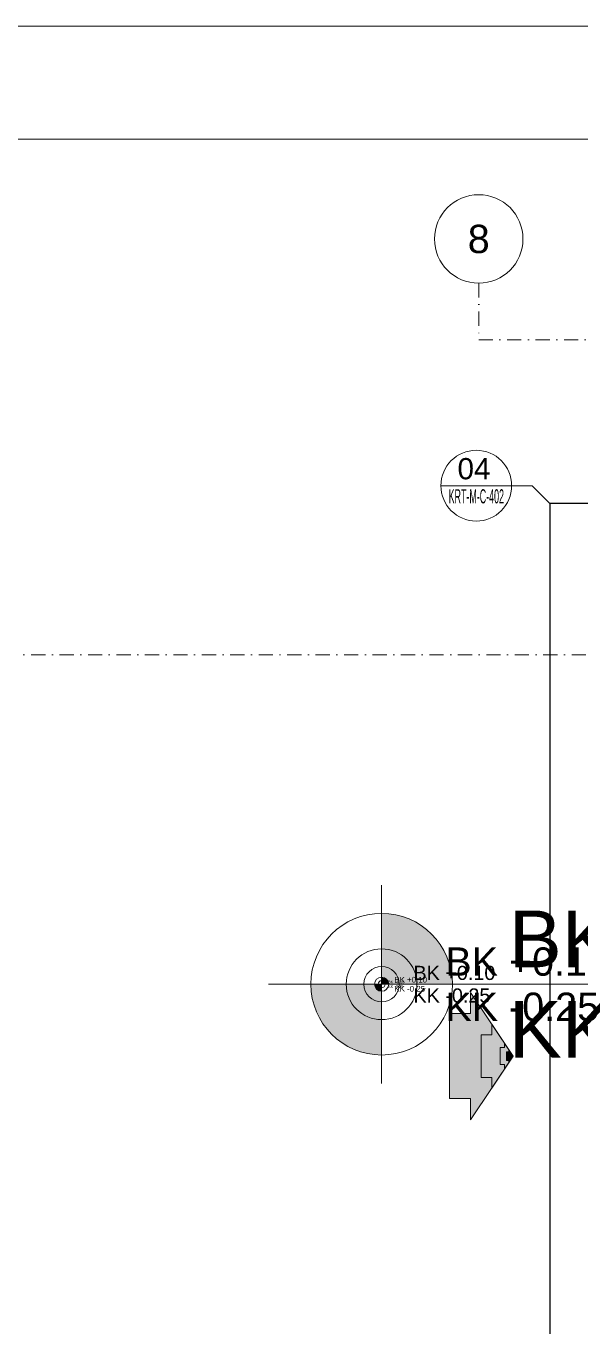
# Model space of a CAD drawing. Extents: x -9059 to 11889, y 0 to 6614.
# Drawn here: x 1340 to 1731, y 3288 to 4206 of the extents above; entities that cross this region are included whole.
import ezdxf
from ezdxf.enums import TextEntityAlignment as Align

# ---------------------------------------------------------------- set-up
doc = ezdxf.new("R2010")
doc.units = 0
doc.header["$LTSCALE"] = 10
doc.header["$MEASUREMENT"] = 0
doc.linetypes.add('DASHDOT', pattern=[1, 0.5, -0.25, 0, -0.25])
doc.linetypes.add('HIDDEN2', pattern=[4.7625, 3.175, -1.5875])
doc.layers.get('0').update_dxf_attribs({"color": 9, "lineweight": 9})
for name, color, linetype, lineweight in [('21', 9, 'Continuous', 9), ('21 @ 1 (1)', 9, 'Continuous', 9), ('21 @ 10 (1)', 9, 'Continuous', 9), ('21 @ 10 (2)', 9, 'Continuous', 9), ('21 @ 2 (1)', 9, 'Continuous', 9), ('21 @ 20', 9, 'Continuous', 9), ('21 @ 5 (1)', 9, 'Continuous', 9), ('21 @ 5 (2)', 9, 'Continuous', 9), ('24', 9, 'DASHDOT', 9), ('40A', 9, 'Continuous', 9)]:
    doc.layers.add(name, color=color, linetype=linetype, lineweight=lineweight)
doc.styles.add('$1$Arial', font='arial.ttf', dxfattribs={"height": 2.5})
doc.styles.add('Arial', font='arial.ttf', dxfattribs={"height": 2.5})

# ---------------------------------------------------------------- blocks, each defined once
blk = doc.blocks.new('0_arrow1')
blk.add_hatch(color=254).paths.add_polyline_path([(0, 0), (-45, -30), (-30, -30), (-30, -45), (30, -45), (30, -30), (45, -30)])
at = {"linetype": 'ByBlock', "lineweight": -2}
blk.add_lwpolyline([(30, -45), (-30, -45), (-30, -30), (-45, -30), (0, 0), (45, -30), (30, -30)], close=True, dxfattribs=at)
blk.add_point((0, 0))
blk = doc.blocks.new('*U871')
at = {"layer": '21 @ 1 (1)', "xscale": 0.1, "yscale": 0.1, "zscale": 0.1, "rotation": 270}
blk.add_blockref('0_arrow1', (1683.77, 3478.35), dxfattribs=at)
at = {"layer": '21 @ 10 (1)', "rotation": 270}
blk.add_blockref('0_arrow1', (1683.77, 3478.35), dxfattribs=at)
at = {"layer": '21 @ 2 (1)', "xscale": 0.2, "yscale": 0.2, "zscale": 0.2, "rotation": 270}
blk.add_blockref('0_arrow1', (1683.77, 3478.35), dxfattribs=at)
at = {"layer": '21 @ 5 (1)', "xscale": 0.5, "yscale": 0.5, "zscale": 0.5, "rotation": 270}
blk.add_blockref('0_arrow1', (1683.77, 3478.35), dxfattribs=at)
at = {"layer": '21 @ 5 (2)', "xscale": 0.5, "yscale": 0.5, "zscale": 0.5, "rotation": 270}
blk.add_blockref('0_arrow1', (1683.77, 3478.35), dxfattribs=at)
blk = doc.blocks.new('0a_elevationtarget-p')
h = blk.add_hatch(color=256)
h.paths.add_polyline_path([(2.5, 0, 0.414214), (0, 2.5), (0, 0)])
h.paths.add_polyline_path([(0, 0), (-2.5, 0, 0.414214), (0, -2.5)])
blk.add_line((0, -3.5), (0, 3.5))
blk.add_lwpolyline([(16.605, 0), (-4, 0)])
blk.add_circle((0, 0), 2.5)
at = {"layer": '40A'}
blk.add_lwpolyline([(-2.5, 0), (2.5, 0)], dxfattribs=at)
at = {"style": 'Arial'}
blk.add_attdef('BITMISKOT', text='', height=2, dxfattribs=at).set_placement((4.5, 0), align=Align.BOTTOM_LEFT)
blk.add_attdef('KABAKOT', text='', height=2, dxfattribs=at).set_placement((4.5, -0.592), align=Align.TOP_LEFT)
blk = doc.blocks.new('*U880')
at = {"layer": '21 @ 1 (1)'}
blk.add_blockref('0a_elevationtarget-p', (1590.91, 3529.14), dxfattribs=at).add_auto_attribs({'BITMISKOT': 'BK +0.10', 'KABAKOT': 'KK -0.25'})
at = {"layer": '21 @ 10 (1)', "xscale": 10, "yscale": 10, "zscale": 10}
blk.add_blockref('0a_elevationtarget-p', (1590.91, 3529.14), dxfattribs=at).add_auto_attribs({'BITMISKOT': 'BK +0.10', 'KABAKOT': 'KK -0.25'})
at = {"layer": '21 @ 10 (2)', "xscale": 10, "yscale": 10, "zscale": 10}
blk.add_blockref('0a_elevationtarget-p', (1590.91, 3529.14), dxfattribs=at).add_auto_attribs({'BITMISKOT': 'BK +0.10', 'KABAKOT': 'KK -0.25'})
at = {"layer": '21 @ 2 (1)', "xscale": 2, "yscale": 2, "zscale": 2}
blk.add_blockref('0a_elevationtarget-p', (1590.91, 3529.14), dxfattribs=at).add_auto_attribs({'BITMISKOT': 'BK +0.10', 'KABAKOT': 'KK -0.25'})
at = {"layer": '21 @ 20', "xscale": 20, "yscale": 20, "zscale": 20}
blk.add_blockref('0a_elevationtarget-p', (1590.91, 3529.14), dxfattribs=at).add_auto_attribs({'BITMISKOT': 'BK +0.10', 'KABAKOT': 'KK -0.25'})
at = {"layer": '21 @ 5 (1)', "xscale": 5, "yscale": 5, "zscale": 5}
blk.add_blockref('0a_elevationtarget-p', (1590.91, 3529.14), dxfattribs=at).add_auto_attribs({'BITMISKOT': 'BK +0.10', 'KABAKOT': 'KK -0.25'})
at = {"layer": '21 @ 5 (2)', "xscale": 5, "yscale": 5, "zscale": 5}
blk.add_blockref('0a_elevationtarget-p', (1590.91, 3529.14), dxfattribs=at).add_auto_attribs({'BITMISKOT': 'BK +0.10', 'KABAKOT': 'KK -0.25'})
blk = doc.blocks.new('0_detailbox1')
blk.add_lwpolyline([(10.41, -2.5), (7.91, 0), (-5, 0)])
blk.add_circle((0, 0), 5)
at = {"style": 'Arial'}
blk.add_attdef('DETAYADI', text='', height=3, dxfattribs=at).set_placement((0, 0), align=Align.BOTTOM_CENTER)
blk.add_attdef('PAFTAADI', text='', height=2, dxfattribs=at).set_placement((0, -0.5), align=Align.TOP_CENTER)
blk = doc.blocks.new('$0$0_aks')
at = {"linetype": 'Continuous'}
blk.add_circle((0, 0), 3.125, dxfattribs=at)
at = {"style": '$1$Arial'}
blk.add_attdef('AKS', text='', height=2.5, dxfattribs=at).set_placement((0, 0), align=Align.MIDDLE_CENTER)
blk = doc.blocks.new('AKS')
at = {"layer": '24', "ltscale": 2}
for points in [[(1640.06, 4008.37), (1640.06, 3968.37), (1740.06, 3968.37), (1740.06, 3745.87)], [(1062.53, 3745.87), (1745.06, 3745.87)]]:
    blk.add_lwpolyline(points, dxfattribs=at)
at = {"layer": '24'}
ref = blk.add_blockref('$0$0_aks', (1640.06, 4039.62), dxfattribs=dict(at, xscale=10, yscale=10, zscale=10))
ref.add_attrib('AKS', '8', dxfattribs={"layer": '0', "height": 20, "style": '$1$Arial'}).set_placement((1640.06, 4039.62), align=Align.MIDDLE_CENTER)

msp = doc.modelspace()

# ---------------------------------------------------------------- linework, layer by layer
at = {"layer": '21', "linetype": 'HIDDEN2', "ltscale": 0.1, "const_width": 1}
msp.add_lwpolyline([(1709.85, 3868.72), (2071.56, 3868.72), (2071.56, 3254.34), (1709.85, 3254.34)], close=True, dxfattribs=at)
at = {"layer": '40A'}
for points in [[(5944.48, 4205.85), (-0.52, 4205.85), (-0.52, 0.85), (5944.48, 0.85)], [(5404.54, 80.85), (79.48, 80.85), (79.48, 4125.85), (5404.54, 4125.85)]]:
    msp.add_lwpolyline(points, close=True, dxfattribs=at)

# ---------------------------------------------------------------- block references
msp.add_blockref('AKS', (19.48, 15.85))
at = {"layer": '21'}
ref = msp.add_blockref('0_detailbox1', (1657.8, 3881.22), dxfattribs=dict(at, xscale=5, yscale=5, zscale=5))
ref.add_attrib('DETAYADI', '04', dxfattribs={"layer": '0', "height": 15, "style": 'Arial'}).set_placement((1656.2, 3881.22), align=Align.BOTTOM_CENTER)
ref.add_attrib('PAFTAADI', 'KRT-M-C-402', dxfattribs={"layer": '0', "height": 10, "style": 'Arial', "width": 0.45}).set_placement((1657.82, 3878.72), align=Align.TOP_CENTER)
at = {"layer": '21', "color": 6}
for name in ['*U880', '*U871']:
    msp.add_blockref(name, (0, 0), dxfattribs=at)

doc.saveas('drawing.dxf')
